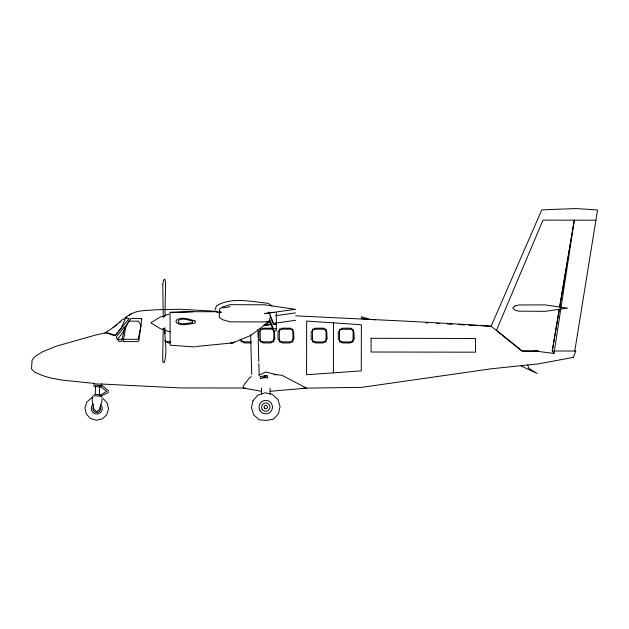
<?xml version="1.0" encoding="UTF-8"?>
<svg xmlns="http://www.w3.org/2000/svg" width="629" height="629" viewBox="0 0 629 629"><rect width="100%" height="100%" fill="white"/><g stroke="black" fill="none" stroke-linecap="round" stroke-linejoin="round"><path stroke-width="0.94" d="M164.861 333.582L164.869 330.752M241.159 340.163L241.151 341.814L251.27 341.83M261.483 394.124L261.491 388.062M265.768 377.589L265.776 375.568L267.514 375.733L267.797 377.785L264.251 377.738L260.398 378.579L260.131 376.685L265.776 375.568M270.069 394.139L270.085 388.077M273.859 331.074L273.835 341.869L260.233 341.846L260.249 329.109L272.215 329.124M274.087 312.275L264.463 313.604L295.528 309.326L264.479 304.806L230.128 304.68L222.635 306.936L219.403 309.193L219.387 317.574L222.619 319.713L230.104 321.851L263.04 321.914L269.77 321.207M276.343 312.857L276.312 330.87L273.497 330.862L269.204 320.389M333.386 372.871L333.472 322.858L306.677 321.089L306.582 374.75L361.282 370.858L361.361 324.761L333.472 322.858M163.241 328.519L162.636 359.961L162.911 362.155L164.075 362.642C168.029 351.776 164.169 339.259 164.979 327.851L163.233 328.983M95.223 394.509L95.522 386.693M99.398 394.682L99.697 386.866M102.008 398.967L101.922 401.05L99.5 409.314L97.33 411.311L95.938 411.256L93.933 409.086L92.188 400.657L92.329 397.174L93.084 395.814L101.426 396.152L102.063 397.575M100.176 395.971L100.255 395.209L106.6 391.387L101.159 386.914L94.13 386.638M534.43 350.958L554.023 353.435L574.316 220.174L559.598 307.384L574.316 220.174M574.772 351.029L597.55 209.96L576.015 208.569L541.766 209.858L491.131 326.223L479.44 325.625M559.267 309.326L552.238 350.99L554.023 353.435M559.299 309.326L552.278 350.99L575.802 351.037L573.349 357.39L538.361 363.877L491.06 368.814L361.557 387.378L303.618 388.14M215.008 309.665L216.596 305.686C231.912 296.77 251.663 301.708 268.402 303.304L271.956 305.93M262.615 377.353L264.463 376.952L264.801 375.662M521.323 350.605L496.415 330.422L543 220.119L595.891 220.205M121.476 327.269L125.053 319.713L123.205 318.982L113.063 327.646L104.776 333.04L95.459 335.068L56.146 346.249L42.528 351.8L35.075 356.462L32.103 360.181L31.505 368.869L34.626 372.156L42.237 375.442L49.031 377.604L61.862 380.089L94.405 383.423M128.914 321.16L123.308 331.625L117.576 339.283L138.168 339.314L141.03 325.46L138.529 321.183L128.756 321.16M121.075 328.11L115.5 335.257C111.64 335.996 108.613 332.316 104.776 333.04M234.342 341.799L233.296 342.939L230.395 342.939M113.063 327.646L116.931 324.682M119.251 322.905L120.799 321.718M125.438 318.164L126.901 317.047M129.102 315.365C136.721 309.633 146.934 310.773 155.976 309.759L180.059 309.24L216.29 311.3M269.558 321.136L250.932 335.359L233.021 342.884L195.823 346.5M131.296 313.682L124.456 318.164L129.197 318.455L115.398 335.312L105.751 332.387M101.528 395.845L108.172 392.685L108.219 390.578L102.37 385.632M162.872 316.19L160.167 317.095L150.818 322.756L160.151 328.574L162.848 329.494M164.672 315.585L170.066 313.769L170.144 344.409M522.408 365.551L521.087 365.984L537.15 373.5L528.572 368.13L527.817 364.985M251.608 376.905L249.729 377.361L243.258 385.915L243.219 388.03L261.491 391.293M259.101 375.112L265.784 371.998L276.681 374.695L281.855 375.254L306.559 388.14L270.077 391.309M92.966 397.654L91.26 398.039L86.763 402.183L84.939 408.024L86.283 413.984L90.427 418.482L96.261 420.306L102.228 418.969L106.726 414.818L108.55 408.984L107.205 403.016L103.062 398.519M222.635 307.896L230.128 306.74M536.804 351.194L538.29 350.966L522.212 350.943L496.517 330.5M275.526 315.687L295.52 312.904M275.423 323.125L295.504 320.318M194.762 346.925L170.176 345.211M263.606 325.232L271.752 324.391M265.839 323.102L270.706 322.606M264.856 325.256L270.706 324.666M264.463 376.952L265.705 376.834L265.603 375.969M193.638 311.693L170.074 312.684L170.074 312.204L193.638 311.693L218.09 311.732M169.948 342.939L168.014 342.939L164.853 340.179M251.113 342.939L244.335 342.939L240.003 339.157M276.328 323.377L273.513 323.377L268.858 311.96M276.328 324.478L273.505 324.47L269.927 315.695M276.32 328.739L273.497 328.731L269.204 318.258M164.845 341.681L170.325 341.689M522.078 351.218L537.111 351.241M273.741 374.687L276.681 374.695M245.711 388.038L179.949 387.92L101.253 384.012M93.548 383.824L101.898 384.17M93.493 385.215L101.835 385.561M94.531 394.477L100.097 394.705M425.841 322.905L427.783 322.999M436.557 323.448L439.482 323.597M447.274 323.99L452.149 324.242M457.998 324.54L464.823 324.886M468.715 325.083L477.49 325.531M295.606 315.813C360.787 319.147 426.006 321.647 491.131 326.223L496.415 330.422M367.124 319.186L361.282 318.573L361.502 316.717L369.302 319.178M372.203 319.501L375.112 319.831M572.594 357.28L573.349 357.39M164.649 330.115L170.034 331.963M215.558 311.316L218.232 312.762L221.597 312.448L219.403 310.993M257.953 329.565L258.157 337.333M258.204 339.275L258.794 361.612M258.841 363.554L259.148 375.206M250.649 334.652L251.686 374.522M101.159 385.561L101.159 386.914M100.231 406.672A3.939 3.939 0 0 1 96.583 412.435A3.939 3.939 0 0 1 93.414 406.397M100.451 404.423A5.512 5.512 0 0 1 100.601 412.443A5.512 5.512 0 0 1 92.581 412.113A5.512 5.512 0 0 1 93.383 404.132M162.769 284.552L163.249 317.629L165.002 315.907L165.592 282.531L164.837 279.111L163.532 280.141L162.769 284.552M192.45 321.104L192.45 322.748L181.938 323.904L178.707 322.724L177.96 321.419L178.715 320.255C182.96 317.747 188.118 319.98 192.45 321.104M195.132 320.9L195.132 323.031C189.227 323.801 182.371 326.42 176.851 322.999L175.829 321.419L176.859 319.768C182.512 316.371 189.329 319.571 195.132 320.9M279.331 329.14L279.307 341.877L292.917 341.901L292.933 329.164L279.331 329.14M312.471 329.195L312.448 341.932L326.058 341.964L326.081 329.219L312.471 329.195M339.511 329.242L339.487 341.979L353.089 342.011L353.113 329.266L339.511 329.242M371.086 338.292L371.063 352.004L475.54 352.185L475.563 338.473L371.086 338.292M141.816 318.966L138.836 340.926L136.894 341.626L123.15 341.602L126.012 325.555L131.013 318.463L141.148 318.463L141.816 318.966M124.731 327.316L121.688 341.13L119.541 341.594L117.096 339.235L116.271 337.034L124.298 326.923L124.731 327.316M253.062 400.476L251.443 407.718L253.66 414.794L259.117 419.81L266.358 420.431L273.434 419.213L278.45 413.756L280.07 406.515L277.853 399.439L272.396 394.422L265.155 392.803L258.079 395.02L253.062 400.476M274.763 338.803L270.973 342.939L263.229 342.939L258.889 339.157L258.889 331.805L262.977 328.181L271.413 328.181L274.496 331.829L274.763 338.803M293.869 338.803L290.079 342.939L282.335 342.939L278.002 339.157L278.002 331.805L282.091 328.181L290.519 328.181L293.601 331.829L293.869 338.803M327.056 338.803L323.267 342.939L315.522 342.939L311.182 339.157L311.182 331.805L315.271 328.181L323.707 328.181L326.789 331.829L327.056 338.803M354.158 338.803L350.369 342.939L342.624 342.939L338.292 339.157L338.292 331.805L342.38 328.181L350.809 328.181L353.899 331.829L354.158 338.803M515.049 305.93L512.847 308.053L515.041 310.191L518.744 311.158L545.06 311.339L567.602 308.147L545.068 304.884L518.76 304.971L515.049 305.93M262.199 409.377A4.214 4.214 0 0 0 269.487 409.07A4.214 4.214 0 0 0 265.58 402.906A4.214 4.214 0 0 0 262.199 409.377M260.06 410.729A6.746 6.746 0 0 0 271.728 410.242A6.746 6.746 0 0 0 265.477 400.382A6.746 6.746 0 0 0 260.06 410.729M264.337 408.017A1.683 1.683 0 0 0 267.246 407.899A1.683 1.683 0 0 0 265.69 405.43A1.683 1.683 0 0 0 264.337 408.017"/></g></svg>
